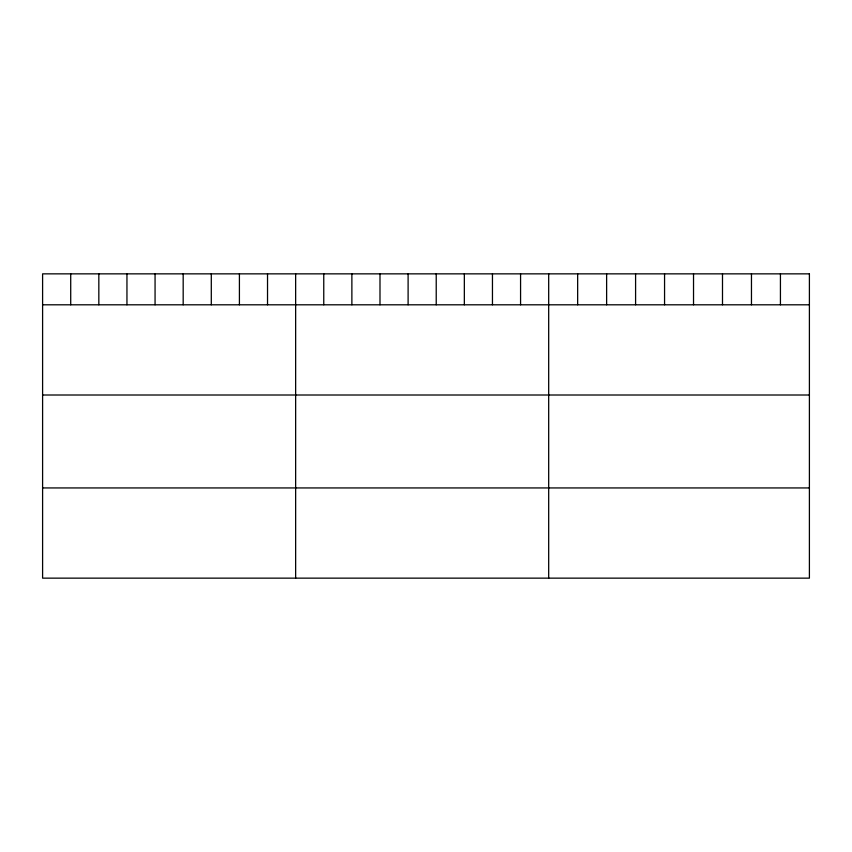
<?xml version="1.0" encoding="UTF-8"?>
<svg xmlns="http://www.w3.org/2000/svg" width="852" height="852" viewBox="0 0 852 852"><rect width="100%" height="100%" fill="white"/><g stroke="black" fill="none" stroke-linecap="round" stroke-linejoin="round"><path stroke-width="1.28" d="M42.6 304.803L809.4 304.803M42.6 395.008L809.4 395.008M42.6 487.94L809.4 487.94M780.432 273.854L780.432 304.803M751.464 273.854L751.464 304.803M722.496 273.854L722.496 304.803M693.528 273.854L693.528 304.803M664.56 273.854L664.56 304.803M635.592 273.854L635.592 304.803M606.624 273.854L606.624 304.803M577.656 273.854L577.656 304.803M548.688 273.854L548.688 578.146M520.572 273.854L520.572 304.803M492.456 273.854L492.456 304.803M464.34 273.854L464.34 304.803M436.224 273.854L436.224 304.803M408.108 273.854L408.108 304.803M379.992 273.854L379.992 304.803M351.876 273.854L351.876 304.803M323.76 273.854L323.76 304.803M295.644 273.854L295.644 578.146M267.528 273.854L267.528 304.803M239.412 273.854L239.412 304.803M211.296 273.854L211.296 304.803M183.18 273.854L183.18 304.803M155.064 273.854L155.064 304.803M126.948 273.854L126.948 304.803M98.832 273.854L98.832 304.803M70.716 273.854L70.716 304.803M809.4 273.854L42.6 273.854L42.6 578.146L809.4 578.146L809.4 273.854"/></g></svg>
